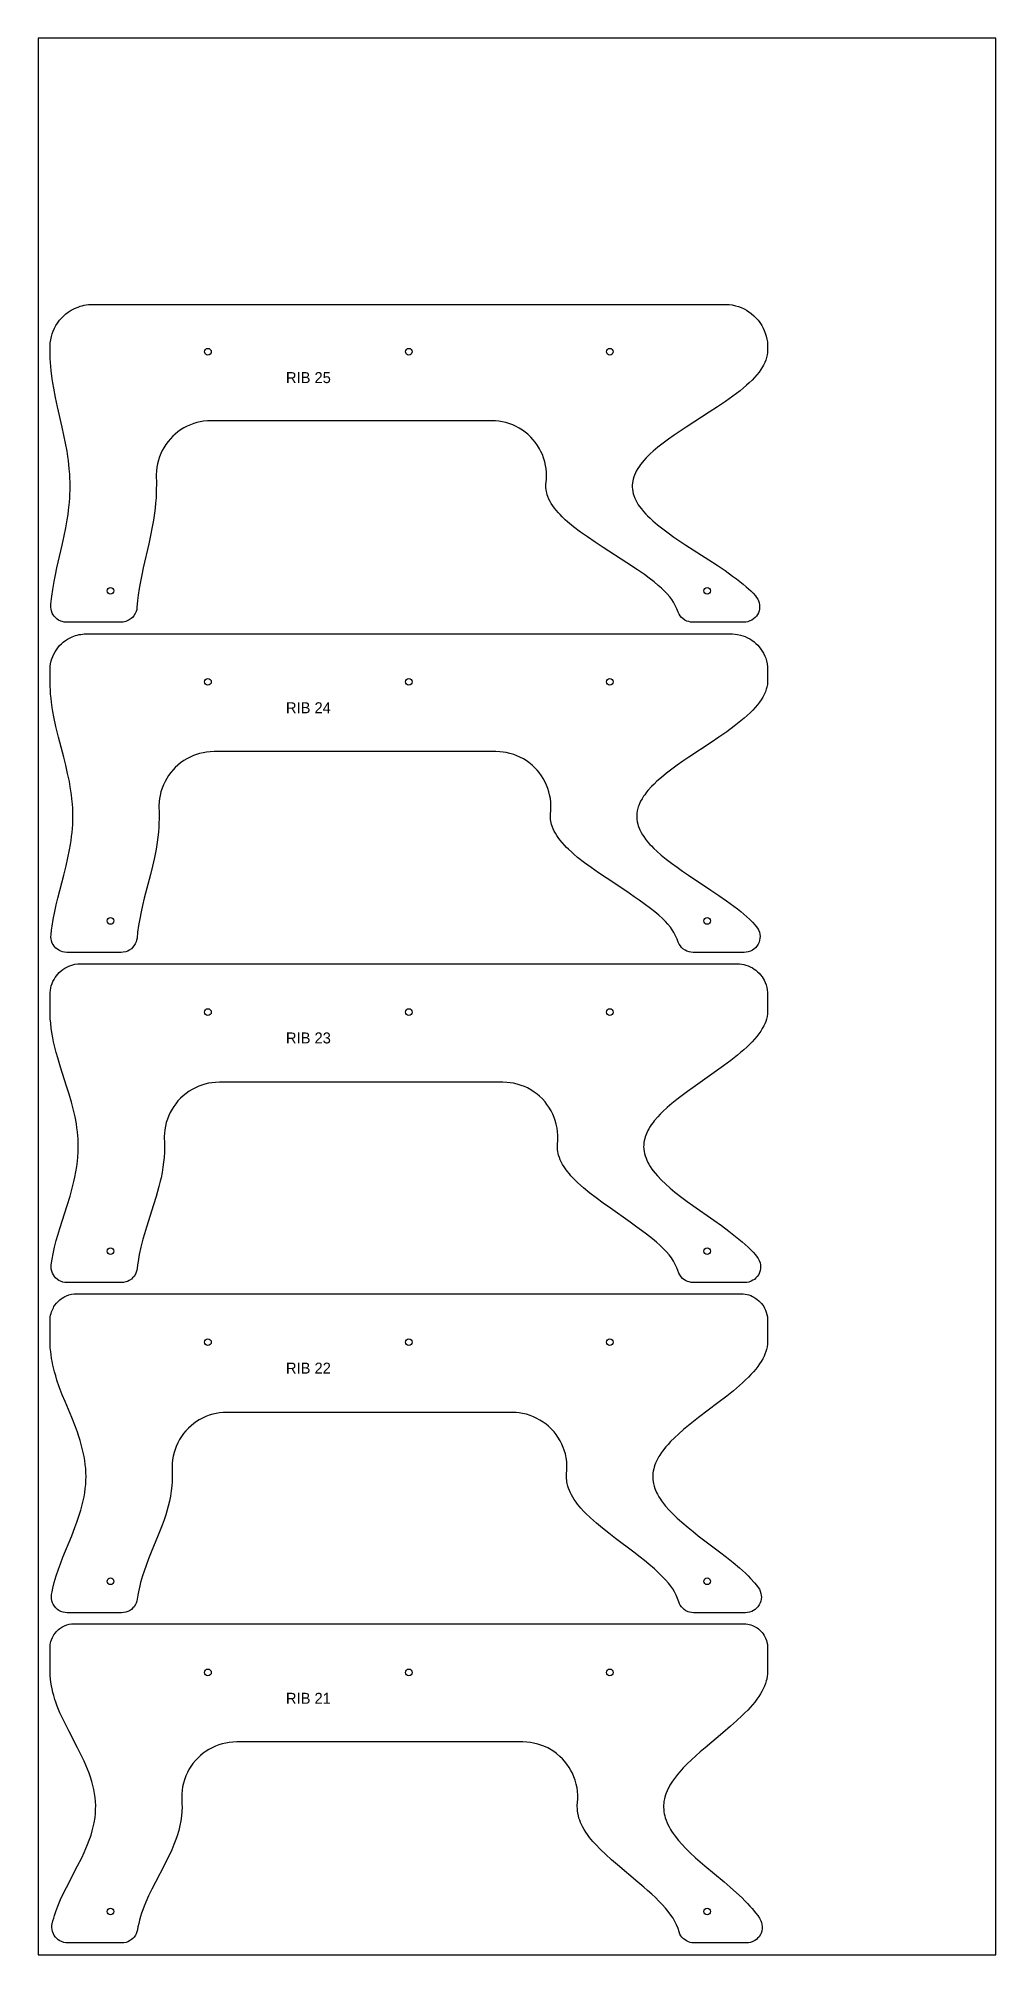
# Model space of a CAD drawing. Header units: millimetres. Extents: x 0 to 1220, y 0 to 2440.
import ezdxf
from ezdxf.enums import TextEntityAlignment as Align

# ---------------------------------------------------------------- set-up
doc = ezdxf.new("R2010")
doc.units = ezdxf.units.MM
for name, color, linetype in [('CUT_HOLES', 5, 'Continuous'), ('CUT_OUTSIDE', 1, 'Continuous'), ('LABEL', 7, 'Continuous'), ('SHEET', 8, 'Continuous')]:
    doc.layers.add(name, color=color, linetype=linetype)

msp = doc.modelspace()

# ---------------------------------------------------------------- linework, layer by layer
at = {"layer": 'CUT_HOLES'}
for centre in [(216.2, 2041), (472.2, 2041), (728.2, 2041), (92, 1736.6), (852.4, 1736.6), (216.2, 1620.6), (472.2, 1620.6), (728.2, 1620.6), (92, 1316.2), (852.4, 1316.2), (216.2, 1200.2), (472.2, 1200.2), (728.2, 1200.2), (92, 895.8), (852.4, 895.8), (216.2, 779.8), (472.2, 779.8), (728.2, 779.8), (92, 475.4), (852.4, 475.4), (216.2, 359.4), (472.2, 359.4), (728.2, 359.4), (92, 55), (852.4, 55)]:
    msp.add_circle(centre, 4.25, dxfattribs=at)
at = {"layer": 'CUT_OUTSIDE'}
for points in [[(36, 1696.6), (33.1, 1696.8), (30.6, 1697.3), (28.7, 1698), (25.9, 1699.3), (24.2, 1700.4), (22.2, 1702), (20.2, 1704.3), (19, 1706), (17.8, 1708.2), (16.7, 1711.1), (16.2, 1713.1), (15.9, 1715.6), (16, 1718.3), (16.1, 1719.4), (17.2, 1729.8), (18.5, 1738.4), (20.3, 1748.6), (21.9, 1757.1), (23.7, 1765.6), (30.4, 1794.7), (33, 1806.6), (35, 1816.9), (36.8, 1827.1), (37.9, 1833.9), (38.5, 1839.1), (39.6, 1849.3), (40, 1854.5), (40.3, 1859.6), (40.4, 1864.7), (40.5, 1869.9), (40.4, 1875), (40.3, 1880.1), (40, 1885.2), (39.5, 1892), (38.3, 1902.3), (37.6, 1907.5), (36.6, 1914.3), (34.7, 1924.5), (32.6, 1934.8), (30.3, 1945.1), (24.5, 1970.7), (21.9, 1982.6), (19.6, 1994.7), (18.5, 2001.4), (17.7, 2006.5), (16.4, 2016.9), (15.9, 2022), (15.5, 2027.2), (15.2, 2032.3), (15.1, 2037.4), (15, 2048.2), (15.3, 2052.4), (15.8, 2056), (16.8, 2060.5), (17.8, 2063.9), (19, 2067.3), (20.8, 2071.1), (22.5, 2074.2), (24.4, 2077.3), (27.2, 2081), (29.5, 2083.7), (32, 2086.3), (35.2, 2089.1), (38.1, 2091.3), (42, 2093.8), (45.1, 2095.5), (48.4, 2097), (50.7, 2097.9), (53.4, 2098.8), (55.8, 2099.5), (58.6, 2100.1), (61, 2100.6), (63.9, 2101), (66.3, 2101.2), (69.7, 2101.3), (876.9, 2101.2), (880.5, 2101), (884.1, 2100.5), (888.6, 2099.5), (892.1, 2098.5), (895.5, 2097.2), (899.3, 2095.5), (902.4, 2093.8), (905.5, 2091.9), (908.3, 2089.8), (911.9, 2086.8), (914.5, 2084.2), (917.2, 2081.1), (919.4, 2078.2), (921.9, 2074.3), (923.6, 2071.1), (925.1, 2067.9), (926.4, 2064.5), (927.6, 2060.6), (928.4, 2057.1), (929, 2053.5), (929.4, 2048.8), (929.4, 2042.9), (929.2, 2039.6), (928.9, 2036.9), (928.1, 2033.6), (927.1, 2030.2), (926, 2027.4), (924.3, 2024), (923, 2021.7), (920.9, 2018.3), (918.5, 2015), (915.7, 2011.5), (912.7, 2008.2), (909.5, 2004.8), (906, 2001.4), (902.4, 1998.2), (898.4, 1994.7), (894.2, 1991.3), (889.7, 1987.9), (885.1, 1984.4), (875.5, 1977.6), (865.3, 1970.7), (854.8, 1963.9), (825.5, 1945.1), (817.8, 1940), (810.3, 1934.9), (803, 1929.7), (796.1, 1924.6), (789.5, 1919.4), (783.5, 1914.4), (779.7, 1910.9), (776.3, 1907.6), (774.4, 1905.7), (771.5, 1902.5), (769.9, 1900.5), (767.3, 1897.3), (765.9, 1895.4), (763.8, 1892.2), (761.9, 1888.9), (760.9, 1886.9), (759.6, 1883.8), (758.8, 1881.7), (757.9, 1878.7), (757.5, 1876.6), (757, 1873.6), (756.9, 1871.5), (756.8, 1868.5), (757, 1866.1), (757.5, 1862.9), (758.2, 1859.9), (758.9, 1857.7), (760.1, 1854.6), (761, 1852.6), (762.7, 1849.3), (764.6, 1846.2), (766, 1844.1), (768.5, 1840.8), (771.2, 1837.5), (774.3, 1834.1), (776.1, 1832.2), (779.5, 1828.9), (783.2, 1825.5), (789.2, 1820.4), (795.7, 1815.3), (802.6, 1810.2), (809.9, 1805), (817.4, 1799.9), (825.2, 1794.7), (854.5, 1775.9), (865, 1769.1), (875.2, 1762.2), (884.8, 1755.4), (889.5, 1751.9), (893.9, 1748.5), (898.1, 1745.1), (901.9, 1741.8), (907.8, 1736.5), (910.9, 1733.4), (913.9, 1730.1), (915.4, 1728.2), (916.8, 1726.1), (917.9, 1723.7), (918.6, 1721.3), (919.1, 1718.8), (919.2, 1716.2), (918.9, 1713.1), (918.4, 1711.1), (917.6, 1708.7), (916.4, 1706.5), (915, 1704.3), (913.3, 1702.4), (911.3, 1700.7), (909.2, 1699.3), (906.9, 1698.2), (904, 1697.2), (901.5, 1696.7), (899.1, 1696.6), (833.8, 1696.6), (831, 1696.8), (828.9, 1697.3), (826.4, 1698.1), (824, 1699.3), (821.4, 1701.1), (819.8, 1702.5), (818, 1704.5), (816.6, 1706.8), (815.4, 1709.3), (813.7, 1713.6), (811.7, 1717.8), (809.4, 1721.9), (807.3, 1725.3), (804.7, 1728.8), (801.5, 1732.6), (798.1, 1736.2), (794.1, 1739.9), (790, 1743.5), (784.6, 1747.9), (778.3, 1752.8), (772.4, 1757.2), (763.5, 1763.3), (750.1, 1772.3), (719.6, 1791.9), (709.6, 1798.4), (699.7, 1805.1), (691, 1811.3), (682.1, 1818.1), (677.1, 1822.1), (674.5, 1824.4), (671.5, 1827), (667.6, 1830.7), (664.9, 1833.5), (662.7, 1835.9), (659.8, 1839.2), (657.9, 1841.6), (655.5, 1844.8), (653.7, 1847.7), (652.2, 1850.2), (650.6, 1853.4), (649.3, 1856.6), (648.5, 1858.9), (647.9, 1861.1), (647.5, 1863.2), (647.1, 1865.5), (646.9, 1867.7), (646.8, 1869.9), (646.9, 1871.9), (647.5, 1878.3), (647.7, 1883.2), (647.5, 1887.8), (647.1, 1892.1), (646.5, 1896), (645.4, 1900.7), (643.9, 1905.8), (642.3, 1910.1), (640.5, 1914), (638.6, 1917.5), (636.1, 1921.6), (633.1, 1925.9), (630.3, 1929.3), (627.6, 1932.1), (623.6, 1935.9), (620.6, 1938.4), (617.1, 1941), (612.6, 1943.8), (608.3, 1946), (604.7, 1947.7), (600.7, 1949.2), (595.7, 1950.8), (590.9, 1951.8), (586.7, 1952.5), (582.7, 1952.9), (577.6, 1953.1), (220.4, 1953.1), (215.5, 1952.9), (210.7, 1952.5), (206.3, 1951.7), (202.1, 1950.7), (198.4, 1949.6), (194, 1948), (189.5, 1946), (185.5, 1943.9), (181.4, 1941.4), (177.8, 1938.8), (174.5, 1936.1), (171.6, 1933.5), (168.3, 1930.1), (165.4, 1926.6), (162.5, 1922.7), (159.9, 1918.7), (158, 1915.3), (156.2, 1911.4), (154.5, 1907.2), (153, 1902.7), (151.9, 1898.3), (151, 1893.9), (150.5, 1889.4), (150.2, 1884.3), (150.5, 1872.3), (150.4, 1865.8), (150.3, 1861.3), (150, 1854.9), (149.5, 1848.2), (148.9, 1841.7), (148, 1835.2), (146.8, 1826.6), (145.2, 1817.8), (143.1, 1807), (140.7, 1796.2), (133.7, 1765.6), (131.9, 1756.9), (130.2, 1748.5), (128.6, 1739.4), (127.4, 1731.1), (126.5, 1724.1), (125.7, 1715.3), (125.4, 1712.7), (124.7, 1710.1), (123.6, 1707.6), (121.9, 1704.8), (120.1, 1702.7), (118.5, 1701.2), (115.9, 1699.4), (113.4, 1698.2), (111.4, 1697.4), (108.2, 1696.8), (105.6, 1696.6), (36, 1696.6)], [(36.2, 1276.2), (33.2, 1276.4), (30.7, 1276.9), (28.8, 1277.6), (26, 1278.9), (24.3, 1280.1), (22.3, 1281.7), (20.2, 1284), (18.8, 1286.1), (17.8, 1288), (16.8, 1290.9), (16.3, 1293.4), (16.1, 1295.4), (16.2, 1299), (16.8, 1304.3), (17.6, 1309.4), (19, 1318), (21, 1328.2), (22.9, 1336.7), (25, 1345.2), (32.5, 1374.3), (35.5, 1386.2), (37.8, 1396.5), (39.9, 1406.7), (41.1, 1413.5), (41.8, 1418.6), (42.5, 1423.8), (43, 1428.9), (43.5, 1434.1), (43.8, 1439.2), (44, 1444.3), (44, 1449.5), (44, 1454.6), (43.8, 1459.7), (43.5, 1464.8), (42.9, 1471.6), (42.3, 1476.7), (41.6, 1481.9), (40.8, 1487.1), (39.6, 1493.9), (37.4, 1504.1), (35.1, 1514.4), (32.5, 1524.7), (25.8, 1550.3), (22.5, 1563.9), (19.9, 1576), (18.6, 1582.7), (17.8, 1588), (16.8, 1594.7), (16.2, 1599.8), (15.7, 1605.1), (15.4, 1610.2), (15.1, 1615.3), (15, 1620.3), (15, 1636.7), (15.3, 1640.4), (15.7, 1643.4), (16.5, 1647.2), (17.3, 1650), (18.4, 1652.9), (19.6, 1655.7), (21.3, 1658.9), (23, 1661.5), (24.8, 1663.9), (27.2, 1666.8), (29.4, 1669), (31.6, 1671), (34.5, 1673.2), (37.1, 1674.9), (40.4, 1676.8), (43.2, 1678.1), (45.2, 1678.9), (47.5, 1679.6), (49.6, 1680.2), (51.9, 1680.8), (54, 1681.1), (56.3, 1681.5), (58.5, 1681.6), (61.3, 1681.7), (884.5, 1681.7), (888.1, 1681.5), (891.1, 1681), (894.8, 1680.2), (897.7, 1679.4), (900.6, 1678.3), (903.9, 1676.8), (906.6, 1675.4), (909.2, 1673.7), (912.2, 1671.5), (914.5, 1669.5), (916.7, 1667.3), (918.7, 1665.1), (920.9, 1662.2), (922.6, 1659.6), (924.1, 1657), (925.7, 1653.5), (926.9, 1650.7), (927.9, 1647.2), (928.7, 1643.4), (929.2, 1639.8), (929.4, 1635.7), (929.4, 1622.5), (929.3, 1619.9), (929, 1617.4), (928.4, 1614), (927.7, 1611.4), (926.5, 1608.1), (925, 1604.7), (923.3, 1601.3), (921.2, 1597.9), (918.8, 1594.6), (916.5, 1591.5), (913.5, 1588.1), (910.4, 1584.7), (907, 1581.2), (903.3, 1577.8), (899.4, 1574.3), (895.3, 1570.9), (891.1, 1567.5), (886.6, 1564), (877.3, 1557.2), (867.4, 1550.3), (857.3, 1543.5), (829, 1524.7), (821.5, 1519.6), (814.2, 1514.5), (807.2, 1509.3), (800.5, 1504.2), (794.1, 1499), (788.3, 1494), (784.7, 1490.5), (781.4, 1487.2), (776.8, 1482.1), (775.2, 1480.1), (772.7, 1476.9), (771.4, 1475), (769.3, 1471.8), (767.5, 1468.5), (766.5, 1466.5), (765.2, 1463.4), (764.5, 1461.3), (763.7, 1458.3), (763.2, 1456.2), (762.8, 1453.2), (762.6, 1451.1), (762.6, 1448.1), (762.7, 1445.8), (763.2, 1442.5), (763.9, 1439.5), (764.6, 1437.3), (765.7, 1434.2), (766.6, 1432.2), (768.3, 1428.9), (770.1, 1425.8), (771.5, 1423.7), (773.8, 1420.4), (776.5, 1417.1), (779.4, 1413.7), (781.2, 1411.8), (784.5, 1408.5), (788, 1405.1), (793.9, 1400), (800.1, 1394.9), (806.8, 1389.8), (813.9, 1384.6), (821.1, 1379.5), (828.7, 1374.3), (857, 1355.5), (867.1, 1348.7), (877, 1341.8), (886.3, 1335), (890.8, 1331.5), (895.1, 1328.1), (899.2, 1324.7), (902.8, 1321.5), (906.5, 1318.1), (909.9, 1314.7), (913.1, 1311.3), (914.9, 1309.2), (916.4, 1307.1), (917.7, 1304.8), (918.9, 1301.8), (919.5, 1299.2), (919.7, 1296.5), (919.6, 1294.4), (919.2, 1291.8), (918.4, 1289.2), (917.3, 1286.8), (915.6, 1284.1), (913.8, 1282.1), (911.8, 1280.3), (910.1, 1279.1), (907.7, 1277.9), (904.7, 1276.9), (902.1, 1276.4), (899.6, 1276.2), (834.4, 1276.2), (831.3, 1276.4), (829.2, 1276.9), (826.6, 1277.7), (824.2, 1278.9), (821.5, 1280.8), (819.6, 1282.6), (818.2, 1284.3), (816.7, 1286.5), (815.5, 1289.1), (814, 1293.2), (812.1, 1297.4), (809.9, 1301.4), (807.9, 1304.7), (805.4, 1308.2), (802.4, 1311.9), (799.1, 1315.5), (795.2, 1319.3), (790.6, 1323.4), (785.5, 1327.7), (780.1, 1332.1), (772.1, 1338.1), (765.6, 1342.8), (759.4, 1347.1), (750, 1353.5), (723.7, 1371), (714, 1377.5), (704.5, 1384.1), (695.9, 1390.4), (687.3, 1397.1), (682.6, 1401.1), (679.7, 1403.7), (675.5, 1407.5), (673.1, 1409.8), (670.5, 1412.6), (667.4, 1416.1), (664.7, 1419.3), (662.4, 1422.4), (660.7, 1424.8), (658.9, 1427.9), (657.4, 1430.5), (656.1, 1433.4), (654.8, 1436.7), (654.1, 1438.9), (653.5, 1441.1), (653.1, 1443.1), (652.8, 1445.3), (652.6, 1447.5), (652.6, 1450.9), (653.2, 1458.2), (653.3, 1462.8), (653.1, 1467.3), (652.5, 1472.2), (651.6, 1476.9), (650.7, 1480.7), (649.4, 1484.7), (647.7, 1489.2), (645.5, 1493.9), (643.4, 1497.6), (641.3, 1500.9), (638.3, 1505.1), (635.6, 1508.2), (632.7, 1511.3), (629.2, 1514.6), (625.2, 1517.9), (621.7, 1520.3), (618.1, 1522.5), (613.5, 1524.9), (610, 1526.5), (606, 1528), (601, 1529.5), (596.4, 1530.5), (592.5, 1531.1), (588.3, 1531.6), (583.2, 1531.8), (224, 1531.8), (219, 1531.6), (214.5, 1531.1), (210.1, 1530.4), (205.4, 1529.3), (201.7, 1528.2), (197.7, 1526.7), (193.6, 1524.9), (189.3, 1522.7), (185.5, 1520.3), (181.4, 1517.5), (177.7, 1514.5), (174.4, 1511.4), (171.7, 1508.6), (169, 1505.3), (166.1, 1501.5), (163.7, 1497.7), (161.5, 1493.7), (159.4, 1489.3), (157.8, 1485.1), (156.3, 1480.5), (155.3, 1476.1), (154.6, 1472.3), (154.1, 1468.1), (153.8, 1462.7), (154, 1453.3), (154, 1446.8), (153.8, 1440.7), (153.6, 1435.9), (153.1, 1429.3), (152.4, 1422.8), (151.5, 1416.3), (150.1, 1407.6), (147.9, 1396.9), (145.5, 1386.1), (142.8, 1375.2), (134.9, 1345), (132.7, 1336), (130.9, 1327.7), (129.2, 1319), (127.7, 1310.4), (126.5, 1301.8), (125.8, 1294.4), (125.3, 1291.6), (124.7, 1289.5), (123.6, 1287), (121.9, 1284.3), (120.2, 1282.2), (118.6, 1280.8), (115.9, 1278.9), (114, 1277.9), (111.5, 1277), (108.3, 1276.4), (105.7, 1276.2), (36.2, 1276.2)], [(36.4, 855.8), (34, 856), (31.4, 856.4), (28.5, 857.4), (26.1, 858.6), (24.4, 859.8), (22, 861.8), (20.7, 863.4), (19.2, 865.5), (18, 867.9), (17.1, 870.3), (16.5, 873.4), (16.3, 876), (16.5, 878.2), (17.5, 885.5), (18.8, 892.5), (20.7, 900.9), (22.9, 909.5), (24.8, 916.3), (27.3, 924.8), (36.7, 953.9), (40.4, 965.9), (42.3, 972.6), (43.7, 977.8), (45.4, 984.6), (46.5, 989.8), (47.9, 996.6), (49, 1003.4), (49.9, 1010.2), (50.3, 1015.3), (50.8, 1022.1), (50.9, 1027.4), (50.9, 1032.6), (50.6, 1039.2), (50.3, 1042.7), (49.9, 1047.8), (49.2, 1052.9), (48.5, 1058), (46.9, 1066.7), (45.8, 1071.7), (44.5, 1076.9), (42.3, 1085.5), (39.3, 1095.7), (36.1, 1106), (28.4, 1129.9), (24.7, 1141.9), (22.8, 1148.8), (21.1, 1155.5), (19.5, 1162.3), (18.5, 1167.4), (17.3, 1174.2), (16.5, 1179.5), (15.8, 1186.2), (15.3, 1191.5), (15.1, 1196.4), (15, 1200.1), (15, 1222), (15.1, 1225.1), (15.4, 1227.8), (16, 1230.9), (16.6, 1233.4), (17.6, 1236.4), (18.7, 1238.9), (20.1, 1241.7), (21.5, 1244), (23.4, 1246.5), (25, 1248.5), (26.8, 1250.5), (29.2, 1252.6), (31.3, 1254.2), (33.9, 1256), (36.2, 1257.3), (39.1, 1258.6), (42.7, 1260), (46.5, 1261), (50.4, 1261.6), (52.3, 1261.7), (54.7, 1261.8), (890.8, 1261.8), (893.5, 1261.6), (896.6, 1261.2), (899.2, 1260.7), (901.7, 1260), (904.7, 1258.9), (907.1, 1257.8), (909.9, 1256.3), (912.1, 1254.9), (914.2, 1253.4), (916.6, 1251.3), (918.5, 1249.5), (920.2, 1247.6), (922.2, 1245), (923.6, 1242.9), (924.9, 1240.6), (926.2, 1237.7), (927.4, 1234.7), (928.3, 1231.6), (928.9, 1228.4), (929.3, 1225.1), (929.4, 1222.1), (929.4, 1202.1), (929.3, 1199.6), (929.1, 1197.8), (928.6, 1194.5), (927.8, 1191.1), (926.9, 1188.3), (925.6, 1185), (924.4, 1182.6), (922.6, 1179.2), (920.5, 1175.8), (918.1, 1172.4), (915.6, 1169.1), (912.7, 1165.7), (909.6, 1162.3), (906.5, 1159.1), (902.9, 1155.7), (899.1, 1152.2), (895, 1148.7), (890.9, 1145.2), (882.3, 1138.5), (873, 1131.6), (861.1, 1123.1), (834.4, 1104.3), (827.2, 1099.2), (820.4, 1094.1), (813.7, 1088.9), (807.4, 1083.8), (801.3, 1078.6), (795.9, 1073.6), (792.4, 1070.1), (789.3, 1066.8), (784.9, 1061.7), (783.4, 1059.7), (781.1, 1056.5), (779.8, 1054.6), (777.9, 1051.4), (776.8, 1049.4), (775.3, 1046.3), (774.4, 1044.2), (773.4, 1041.2), (772.8, 1039.1), (772.1, 1036.1), (771.8, 1033.9), (771.5, 1030.9), (771.4, 1028.8), (771.6, 1025.5), (772, 1022.6), (772.4, 1020.3), (773.3, 1017), (774.4, 1014), (775.3, 1011.8), (776.7, 1008.8), (777.8, 1006.7), (779.7, 1003.5), (782, 1000.2), (783.4, 998.2), (786.1, 994.9), (788.9, 991.6), (794, 986.3), (799.2, 981.3), (805.1, 976.1), (811.2, 971), (820, 964.2), (826.9, 959.1), (834, 953.9), (860.8, 935.1), (870.5, 928.3), (879.8, 921.4), (888.6, 914.6), (892.8, 911.1), (896.9, 907.7), (900.8, 904.3), (904.5, 900.9), (907.9, 897.4), (910.9, 894.3), (914, 890.9), (916, 888.3), (917.5, 886.3), (918.7, 883.9), (919.8, 881), (920.3, 878.4), (920.4, 875.8), (920.3, 873.7), (919.9, 871.1), (919.1, 868.6), (918, 866.2), (916.2, 863.5), (914.5, 861.6), (912.5, 859.8), (910.7, 858.7), (908.4, 857.5), (905.4, 856.4), (902.8, 856), (900.3, 855.8), (834.5, 855.8), (831.8, 856), (829.4, 856.5), (827.4, 857.1), (824.7, 858.4), (822.6, 859.8), (821, 861.1), (819.3, 862.9), (817.5, 865.4), (816.4, 867.6), (813.7, 874.6), (811.6, 878.9), (809.3, 883.1), (806.7, 887.1), (803.8, 890.9), (800.5, 894.7), (796.7, 898.7), (792.3, 902.9), (787.6, 907.1), (782.5, 911.4), (774.9, 917.5), (768.8, 922.2), (762.9, 926.5), (754.1, 932.8), (729.2, 950.3), (720, 956.8), (711, 963.5), (703, 969.6), (694.7, 976.4), (687.7, 982.6), (685, 985.3), (681.4, 988.9), (678.8, 991.7), (676.8, 994.1), (674, 997.4), (671.8, 1000.5), (670.1, 1003), (668.1, 1006.2), (666.4, 1009.3), (665.1, 1012.2), (664.1, 1014.8), (663, 1018.1), (662.4, 1020.3), (662, 1022.5), (661.7, 1024.6), (661.5, 1026.8), (661.5, 1030), (662.1, 1038.6), (662.1, 1043), (661.7, 1047.9), (661.1, 1052.5), (660.1, 1057.5), (658.7, 1062.2), (657.4, 1066), (655.7, 1070.1), (653.5, 1074.5), (650.7, 1079), (648.2, 1082.6), (645.8, 1085.8), (642.5, 1089.5), (638.6, 1093.1), (635.5, 1095.7), (632, 1098.3), (627.5, 1101.2), (623.2, 1103.6), (619.5, 1105.2), (615.4, 1106.8), (610.4, 1108.4), (605.5, 1109.5), (601.2, 1110.2), (597.2, 1110.6), (592, 1110.8), (230.8, 1110.8), (225.9, 1110.7), (221.3, 1110.2), (216.9, 1109.5), (212.2, 1108.4), (208.4, 1107.2), (204.4, 1105.8), (200.3, 1103.9), (196, 1101.7), (192.1, 1099.3), (188.4, 1096.7), (184.6, 1093.6), (181.3, 1090.5), (178, 1087), (175.1, 1083.5), (172.6, 1080), (170.5, 1076.7), (168.2, 1072.5), (166.2, 1068.4), (164.5, 1063.7), (163.1, 1059.4), (162.1, 1055), (161.3, 1050.2), (160.8, 1046), (160.6, 1041.8), (160.9, 1032.4), (160.9, 1026.5), (160.7, 1021.6), (160.3, 1015.2), (159.7, 1009), (158.9, 1002.5), (157.7, 995.8), (156.4, 989), (155.4, 984.7), (153.8, 978.2), (152.1, 971.9), (150.2, 965.4), (146.9, 954.6), (137.8, 926.3), (135.2, 917.9), (133.3, 911), (130.6, 900.7), (128.6, 891.4), (127.1, 882.7), (126.5, 878.3), (125.9, 873.6), (125.5, 871.4), (124.8, 868.8), (123.7, 866.4), (122, 863.7), (120.2, 861.7), (118.6, 860.3), (116, 858.5), (113.6, 857.3), (111.6, 856.6), (108.4, 856), (105.9, 855.8), (36.4, 855.8)], [(36.9, 435.4), (34.3, 435.6), (31.7, 436.1), (28.7, 437.1), (26.3, 438.4), (24.5, 439.6), (22.2, 441.7), (20.5, 443.8), (19.1, 446.1), (18.2, 448), (17.3, 450.6), (16.8, 453.7), (16.8, 456.4), (17, 458.7), (17.6, 461.8), (18.6, 466.7), (20.3, 473.8), (22.7, 482.2), (25.6, 490.7), (28.1, 497.7), (31.4, 506.1), (42.6, 533.5), (46.7, 543.7), (49.2, 550.5), (51, 555.6), (52.7, 560.8), (54.2, 565.9), (56.1, 572.7), (57.3, 577.9), (58.3, 583), (59.2, 588.2), (59.9, 593.4), (60.4, 598.5), (60.7, 603.6), (60.8, 608.7), (60.7, 613.8), (60.4, 618.9), (59.9, 624), (59.2, 629.1), (58.3, 634.3), (57.3, 639.4), (56.1, 644.5), (54.7, 649.7), (53.2, 654.7), (51.5, 659.9), (49.8, 665.1), (47.3, 671.9), (42.6, 683.9), (34.1, 704.4), (30.6, 713), (26.8, 723.1), (23.8, 731.6), (22.2, 736.9), (20.7, 741.9), (19.8, 745.5), (18.6, 750.4), (17.6, 755.5), (16.9, 759.2), (16.2, 764.1), (15.8, 767.5), (15.3, 772.8), (15, 779.4), (15, 807.3), (15.1, 809.7), (15.3, 812), (15.7, 814.2), (16.3, 816.4), (16.9, 818.5), (17.5, 820.1), (18.4, 822.1), (19.2, 823.7), (20, 825.1), (21.2, 826.9), (23.4, 829.7), (24.6, 831), (26.1, 832.5), (27.4, 833.6), (29.1, 835), (30.6, 836), (32.5, 837.1), (34, 837.9), (35.9, 838.9), (39.1, 840), (42.4, 840.9), (45.8, 841.4), (47.6, 841.6), (49.6, 841.6), (895.7, 841.6), (898, 841.5), (900.8, 841.1), (903.1, 840.6), (905.3, 840), (907.8, 839.1), (909.9, 838.2), (911.9, 837.1), (914.3, 835.6), (916.2, 834.3), (918.2, 832.6), (919.8, 831), (921.4, 829.2), (923.1, 827), (924.4, 825.1), (925.5, 823.1), (926.6, 820.7), (927.7, 818), (928.4, 815.3), (929.1, 812), (929.3, 809.1), (929.4, 807), (929.4, 781.6), (929.2, 777.4), (928.7, 774.1), (927.9, 770.7), (927.1, 767.9), (925.8, 764.5), (924.8, 762.2), (923.1, 758.8), (921.2, 755.4), (919, 752.1), (916.8, 749), (914.2, 745.6), (911.3, 742.1), (908.1, 738.7), (904.8, 735.3), (901.3, 731.8), (897.5, 728.3), (893.7, 724.8), (885.8, 718.1), (877.2, 711.2), (866.1, 702.7), (841.3, 683.9), (834.7, 678.8), (828.4, 673.7), (822.2, 668.5), (816.2, 663.3), (810.7, 658.2), (805.7, 653.2), (802.5, 649.7), (799.6, 646.4), (795.5, 641.3), (794.1, 639.3), (791.9, 636.1), (790.8, 634.2), (789, 631), (788, 629), (786.6, 625.9), (785.8, 623.8), (784.8, 620.8), (784.2, 618.7), (783.6, 615.6), (783.3, 613.5), (783.1, 610.5), (783, 608.4), (783.2, 605.2), (783.5, 602.1), (783.9, 599.9), (784.7, 596.6), (785.7, 593.5), (786.6, 591.4), (787.9, 588.4), (788.9, 586.3), (790.7, 583.1), (792.8, 579.8), (794.1, 577.8), (796.6, 574.5), (799.2, 571.2), (803.9, 565.9), (808.8, 560.9), (814.2, 555.7), (819.9, 550.6), (828, 543.8), (834.4, 538.7), (841, 533.5), (868.1, 513), (876.9, 506.2), (885.5, 499.3), (893.5, 492.6), (897.4, 489), (901.1, 485.6), (904.6, 482.2), (907.7, 479), (912.5, 473.6), (915.1, 470.4), (917.4, 467.3), (918.8, 465.3), (919.9, 462.9), (920.9, 460), (921.3, 457.4), (921.4, 455.4), (921.2, 452.8), (920.7, 450.2), (919.9, 447.8), (918.7, 445.5), (917, 442.9), (915.2, 441), (913.3, 439.3), (911.5, 438.2), (909.2, 437), (906.3, 436), (903.7, 435.6), (901.3, 435.4), (835, 435.4), (832.4, 435.6), (829.9, 436.1), (828, 436.7), (825.3, 438), (823.2, 439.4), (821.6, 440.7), (819.6, 442.9), (818.1, 444.9), (817.1, 446.7), (816.1, 449.1), (814.6, 453.5), (812.8, 457.6), (810.7, 461.8), (808.4, 465.6), (806, 469.2), (803.1, 472.9), (799.2, 477.3), (794.2, 482.5), (789.9, 486.8), (785.1, 491.1), (778.2, 497.1), (772.4, 501.8), (767, 506.1), (758.8, 512.5), (735.7, 529.9), (727.2, 536.5), (718.9, 543.1), (711.5, 549.3), (703.8, 556.1), (697.4, 562.3), (694.8, 564.9), (691.5, 568.6), (687.3, 573.5), (685.5, 576), (683, 579.5), (681, 582.6), (679.3, 585.6), (678.1, 588), (676.7, 591.2), (675.6, 594), (674.8, 596.6), (673.9, 599.9), (673.6, 602.1), (673.3, 604.2), (673.1, 606.4), (673, 608.6), (673.1, 610.7), (673.6, 618.6), (673.6, 623), (673.3, 627.9), (672.6, 632.5), (671.6, 637.5), (670.2, 642.2), (668.9, 645.9), (667.2, 650), (664.9, 654.4), (662.2, 658.9), (659.7, 662.5), (657.2, 665.6), (653.9, 669.3), (650, 672.9), (647, 675.5), (643.5, 678.1), (639.3, 680.7), (634.6, 683.3), (631, 684.9), (626.9, 686.5), (622.2, 688), (617.1, 689.2), (612.7, 689.9), (608.8, 690.3), (603.6, 690.5), (240.6, 690.5), (235.7, 690.3), (231.1, 689.9), (226.6, 689.1), (222.2, 688.1), (217.8, 686.8), (213.5, 685.1), (209.4, 683.2), (205.1, 681), (201.5, 678.7), (198.3, 676.4), (194.7, 673.5), (191.2, 670.3), (188.2, 667.1), (185.1, 663.4), (182.4, 659.7), (180, 655.9), (177.7, 651.5), (175.7, 647.1), (174.3, 643.4), (173, 639.3), (171.9, 634.6), (171.1, 630.1), (170.6, 625.6), (170.4, 621.3), (170.7, 612), (170.8, 607.8), (170.6, 601.9), (170.2, 596.8), (169.5, 590.5), (168.5, 584), (167.2, 577.5), (165.6, 570.9), (163.9, 564.9), (162.4, 560), (160.3, 553.6), (157.9, 547), (152.9, 534.2), (144, 512.6), (140.6, 504), (137.3, 495.4), (134.8, 488.4), (132.9, 482.5), (131.6, 478.2), (130.4, 473.9), (129.3, 469.6), (127.6, 462.2), (126.9, 457.8), (126.1, 452.7), (125.5, 450), (124.7, 447.5), (123.8, 445.7), (122, 443), (120.6, 441.5), (118.7, 439.7), (116.1, 438), (114.2, 437), (111.7, 436.2), (108.7, 435.6), (106.2, 435.4), (36.9, 435.4)], [(37.4, 15), (35, 15.1), (32.5, 15.6), (29.6, 16.6), (27.3, 17.7), (25.2, 19.1), (23.6, 20.4), (21.9, 22.3), (20.4, 24.4), (19.2, 26.6), (18.1, 29.5), (17.6, 31.9), (17.3, 34.5), (17.4, 37), (17.8, 39.4), (18.6, 42.9), (19.6, 46.6), (20.7, 50), (22.3, 54.9), (24.9, 61.9), (28.5, 70.3), (31.7, 77.3), (35.8, 85.7), (50.1, 113.1), (55.3, 123.3), (58.5, 130.1), (60.7, 135.2), (62.9, 140.4), (64.9, 145.6), (67.2, 152.3), (68.8, 157.5), (70.1, 162.7), (71.2, 167.9), (72.3, 174.5), (72.8, 179.6), (73.1, 184.8), (73.2, 189.9), (72.9, 195.1), (72.5, 200.2), (71.8, 205.3), (70.8, 210.4), (69.7, 215.6), (68.3, 220.7), (66.6, 225.9), (64.8, 231), (62.9, 236), (60.7, 241.2), (58.5, 246.3), (56, 251.5), (50, 263.5), (39.3, 284), (34.9, 292.5), (30.8, 301), (27.6, 308), (24.1, 316.5), (22.3, 321.5), (21.1, 325.1), (19.6, 330), (18.6, 333.7), (17.5, 338.5), (16.7, 342.2), (16, 347), (15.5, 350.8), (15.2, 355.6), (15, 359.3), (15, 391.3), (15.2, 394.3), (15.7, 397.2), (16.1, 398.9), (16.7, 400.8), (18, 403.9), (18.8, 405.4), (19.8, 407.1), (21.8, 409.9), (23.1, 411.3), (24.3, 412.6), (25.7, 413.9), (27.3, 415.2), (30.1, 417.1), (31.8, 418), (33.4, 418.7), (36.2, 419.8), (39.4, 420.7), (42.4, 421.2), (45.9, 421.3), (899.3, 421.3), (901.4, 421.2), (904, 420.9), (906, 420.4), (907.9, 419.9), (910.1, 419.1), (912, 418.3), (914.3, 417.1), (916, 416), (917.7, 414.8), (919.2, 413.5), (920.8, 411.9), (922.2, 410.3), (923.5, 408.7), (924.9, 406.6), (925.9, 404.8), (926.8, 403), (927.9, 400.2), (928.5, 397.9), (929.1, 395), (929.4, 392.3), (929.4, 361.2), (929.2, 357.1), (928.9, 354.4), (928.2, 351), (927.6, 348.6), (926.5, 345.2), (925.3, 341.8), (923.7, 338.4), (922, 335.1), (920.2, 332), (918, 328.6), (915.6, 325.2), (913, 321.7), (910.1, 318.3), (907.1, 314.9), (904, 311.4), (900.5, 307.9), (897, 304.4), (889.9, 297.7), (882.1, 290.8), (872.1, 282.3), (849.6, 263.5), (843.6, 258.4), (837.9, 253.3), (832.2, 248.1), (826.9, 242.9), (821.9, 237.8), (817.3, 232.8), (814.4, 229.3), (811.8, 226), (808.1, 220.9), (804.9, 215.7), (803.8, 213.8), (802.2, 210.6), (801.3, 208.6), (800, 205.5), (799.3, 203.5), (798.4, 200.4), (797.9, 198.3), (797.3, 195.2), (797, 193.2), (796.8, 190.1), (796.8, 188), (796.9, 184.8), (797.2, 181.7), (797.6, 179.5), (798.2, 176.6), (798.8, 174.4), (799.9, 171.1), (801.2, 168), (802.1, 165.9), (803.7, 162.7), (805.6, 159.4), (806.9, 157.4), (809, 154.2), (811.5, 150.8), (815.7, 145.5), (820.1, 140.5), (825, 135.3), (830.2, 130.2), (837.5, 123.4), (843.3, 118.3), (849.3, 113.1), (873.8, 92.6), (881.8, 85.8), (889.6, 78.9), (896.8, 72.2), (900.4, 68.6), (903.8, 65.2), (906.9, 61.8), (909.8, 58.6), (914.1, 53.2), (916.7, 49.7), (918.8, 46.6), (919.4, 45.6), (920.7, 43.1), (921.5, 41.1), (922.1, 38.5), (922.4, 35.9), (922.4, 33.2), (921.8, 30.1), (921, 27.5), (920.1, 25.6), (918.4, 22.9), (916.6, 20.9), (915.1, 19.5), (912.9, 17.9), (910.5, 16.7), (907.5, 15.7), (904.9, 15.2), (902.3, 15), (835.6, 15), (832.9, 15.2), (830.5, 15.7), (828.5, 16.3), (825.8, 17.6), (824.1, 18.7), (822.2, 20.3), (820.1, 22.5), (818.9, 24.1), (817.7, 26.3), (816.6, 29), (815.2, 33.3), (813.4, 37.8), (811.3, 42.1), (808.9, 46.3), (806.2, 50.4), (802.8, 54.9), (799.1, 59.3), (795.1, 63.7), (790.9, 68.2), (786.4, 72.6), (781.7, 77), (776.4, 81.8), (771.5, 86.1), (764.1, 92.4), (737.9, 114.3), (730.3, 120.9), (723, 127.5), (716.4, 133.9), (710.1, 140.5), (706.7, 144.3), (704.7, 146.6), (702.5, 149.4), (699.9, 152.9), (697.7, 156.1), (695.7, 159.3), (693.9, 162.4), (692.6, 164.9), (691.1, 168.1), (689.9, 171.2), (689, 173.9), (688.2, 176.8), (687.4, 180.7), (687.1, 182.8), (686.9, 185.4), (686.8, 189.3), (687.4, 198.4), (687.4, 203.1), (687.1, 208), (686.5, 212.3), (685.5, 217.2), (684.2, 222), (682.6, 226.4), (680.6, 231), (678.8, 234.5), (676.6, 238.3), (673.6, 242.7), (670.5, 246.5), (667.8, 249.5), (664.6, 252.5), (660.4, 256.1), (657.1, 258.5), (653.4, 260.9), (649.1, 263.3), (644.3, 265.5), (640.5, 266.9), (636.4, 268.2), (631.2, 269.5), (627, 270.2), (622.6, 270.6), (617.4, 270.8), (252.9, 270.8), (247.9, 270.7), (243.3, 270.2), (238.8, 269.4), (234.3, 268.4), (229.9, 267), (225.6, 265.4), (221.5, 263.5), (217.2, 261.1), (213.8, 259), (210.3, 256.5), (206.7, 253.6), (203.2, 250.3), (200.2, 247.1), (197.1, 243.4), (194.5, 239.6), (192, 235.7), (190, 231.9), (188, 227.5), (186.3, 222.8), (185, 218.4), (183.9, 213.6), (183.2, 209.4), (182.8, 204.5), (182.7, 200.2), (183.1, 192.1), (183.2, 187.7), (183, 182.1), (182.6, 176.9), (181.7, 170.6), (180.5, 164.5), (178.9, 157.9), (176.9, 151.4), (175.3, 146.6), (172.8, 140.1), (170.1, 133.7), (167, 127), (163.9, 120.7), (160.7, 114.2), (149.3, 92.4), (144.8, 83.6), (140.5, 74.9), (136.9, 66.7), (134.8, 61.7), (133.2, 57.3), (131.6, 52.9), (130.2, 48.5), (129, 44.1), (127.9, 39.8), (127, 35.4), (126.3, 31.8), (125.7, 29.1), (124.8, 26.7), (123.9, 24.9), (122.1, 22.4), (120.3, 20.5), (118.8, 19.2), (116.2, 17.5), (113.9, 16.4), (111.9, 15.7), (108.9, 15.1), (106.5, 15), (37.4, 15)]]:
    msp.add_lwpolyline(points, close=True, dxfattribs=at)
at = {"layer": 'SHEET'}
msp.add_lwpolyline([(0, 0), (1220, 0), (1220, 2440), (0, 2440)], close=True, dxfattribs=at)

# ---------------------------------------------------------------- texts
at = {"layer": 'LABEL'}
for s, p in [('RIB 25', (344.2, 2008)), ('RIB 24', (344.2, 1587.6)), ('RIB 23', (344.2, 1167.2)), ('RIB 22', (344.2, 746.8)), ('RIB 21', (344.2, 326.4))]:
    msp.add_text(s, height=14, dxfattribs=at).set_placement(p, align=Align.MIDDLE_CENTER)

doc.saveas('drawing.dxf')
